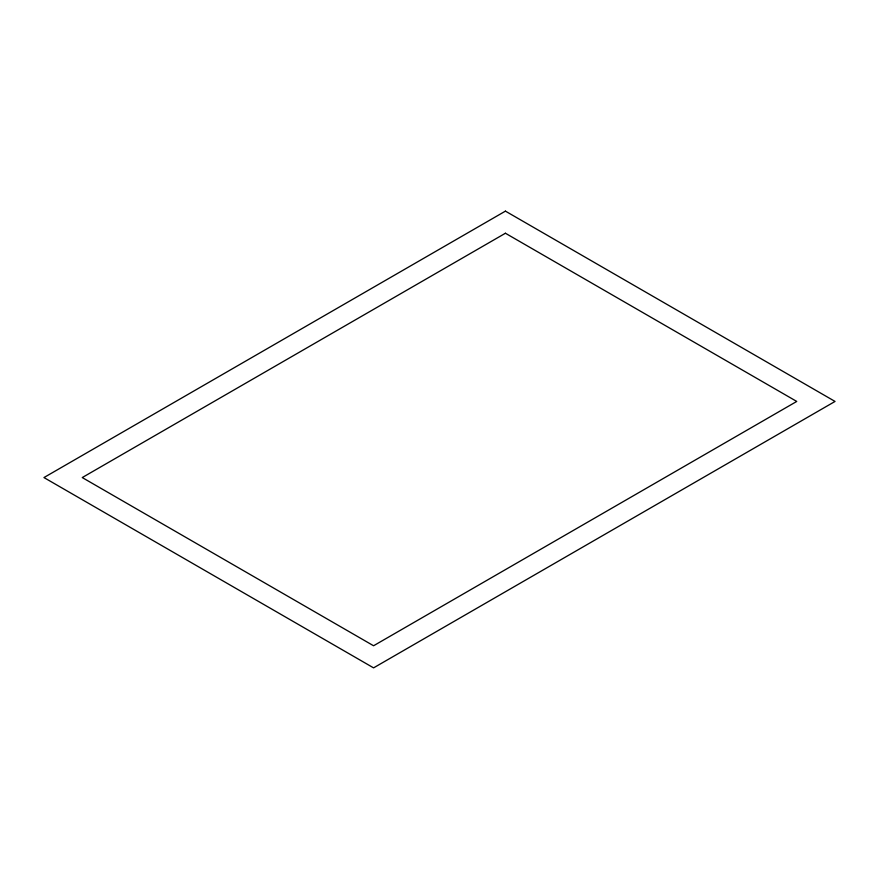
<?xml version="1.0" encoding="UTF-8"?>
<svg xmlns="http://www.w3.org/2000/svg" width="879" height="879" viewBox="0 0 879 879"><rect width="100%" height="100%" fill="white"/><g stroke="black" fill="none" stroke-linecap="round" stroke-linejoin="round"><path stroke-width="1.32" d="M505.425 211.136L43.95 477.561L373.575 667.864L835.05 401.439L505.425 211.136M505.425 233.243L82.252 477.561L373.575 645.757L796.748 401.439L505.425 233.243"/></g></svg>
